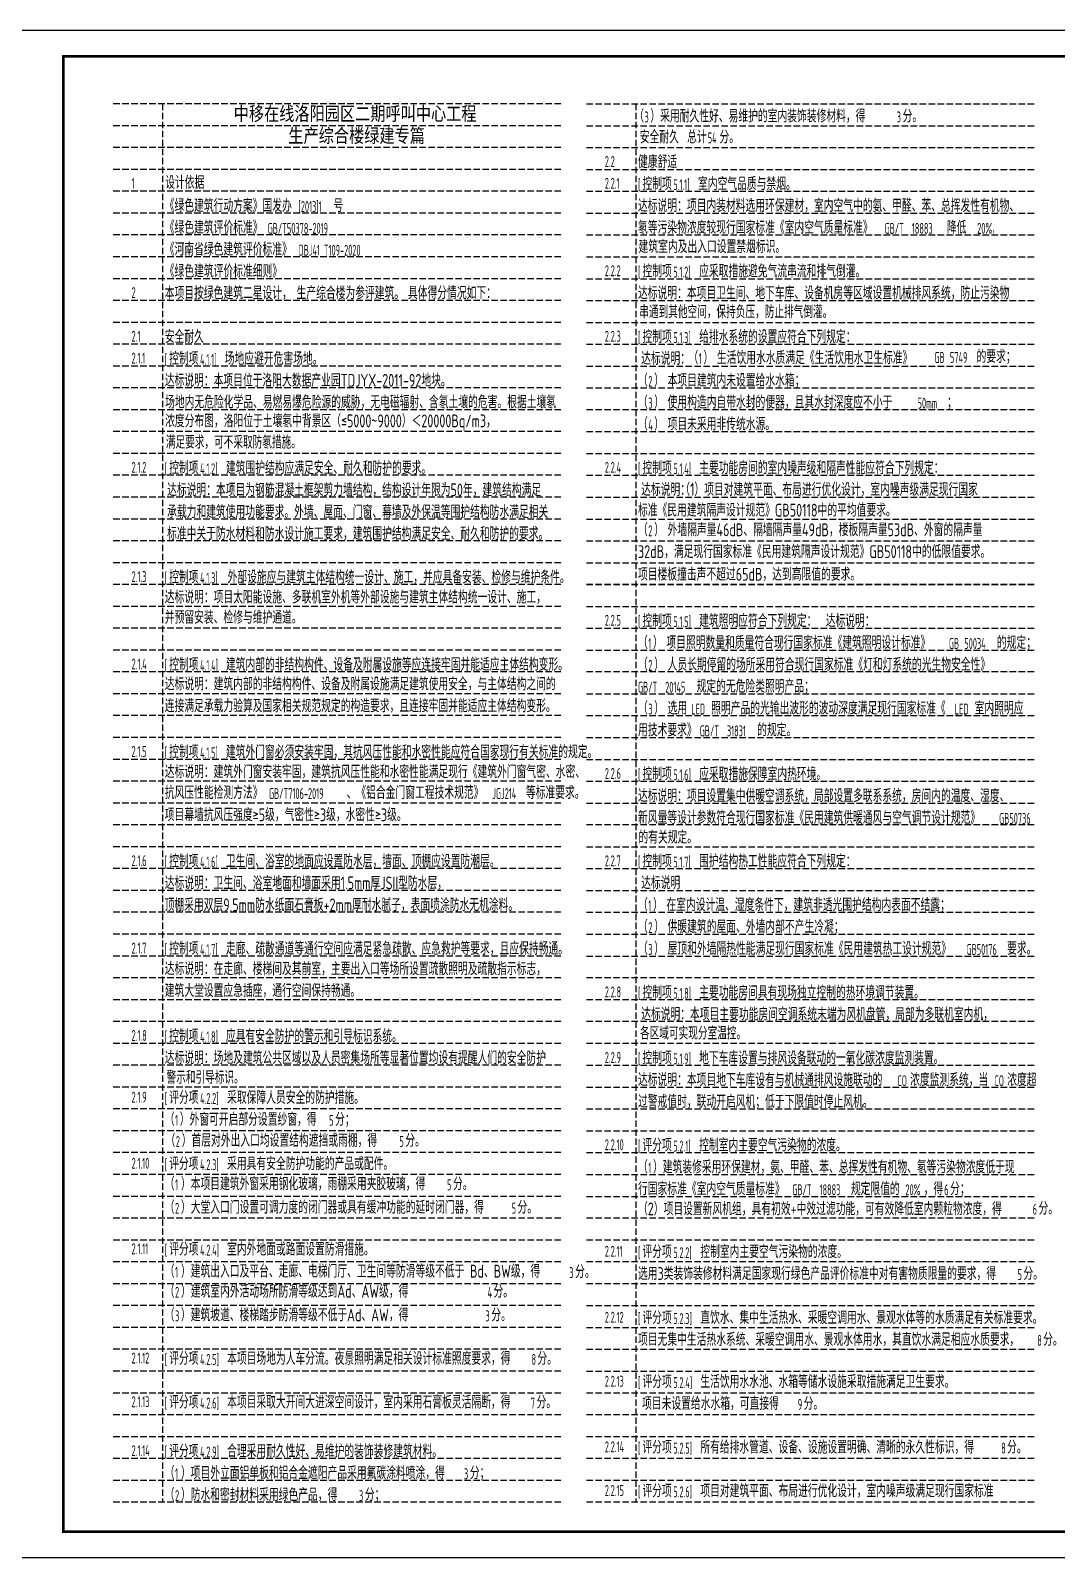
# Model space of a CAD drawing. Extents: x 1109697 to 1467097, y -139975 to 53891.
# Drawn here: x 1195022 to 1234908, y -139975 to -80575 of the extents above; entities that cross this region are included whole.
import ezdxf

# ---------------------------------------------------------------- set-up
doc = ezdxf.new("R2010")
doc.units = 0
doc.header["$LTSCALE"] = 1000
doc.header["$MEASUREMENT"] = 0
doc.linetypes.add('DASH', pattern=[0.35, 0.25, -0.1])
doc.layers.add('0稿纸', color=2, linetype='DASH', plot=False)
doc.layers.add('PUB_TEXT', color=7, linetype='Continuous')
doc.layers.add('PUB_TITLE', color=4, linetype='Continuous')
doc.styles.get("Standard").update_dxf_attribs({"font": 'gbenor.shx', "bigfont": 'gbcbig.shx'})
doc.styles.add('标题', font='simhei.ttf', dxfattribs={"width": 0.8})

msp = doc.modelspace()

# ---------------------------------------------------------------- linework, layer by layer
at = {"layer": '0稿纸'}
for p, q in [((1215638, -83428, 0), (1198238, -83428, 0)), ((1200154, -83428, 0), (1200154, -137828, 0)), ((1216638, -83428, 0), (1234038, -83428, 0)), ((1218554, -83428, 0), (1218554, -137828, 0)), ((1215638, -84278, 0), (1198238, -84278, 0)), ((1216638, -84278, 0), (1234038, -84278, 0)), ((1215638, -85128, 0), (1198238, -85128, 0)), ((1216638, -85128, 0), (1234038, -85128, 0)), ((1215638, -85978, 0), (1198238, -85978, 0)), ((1216638, -85978, 0), (1234038, -85978, 0)), ((1215638, -86828, 0), (1198238, -86828, 0)), ((1216638, -86828, 0), (1234038, -86828, 0)), ((1215638, -87678, 0), (1198238, -87678, 0)), ((1216638, -87678, 0), (1234038, -87678, 0)), ((1215638, -88528, 0), (1198238, -88528, 0)), ((1216638, -88528, 0), (1234038, -88528, 0)), ((1215638, -89378, 0), (1198238, -89378, 0)), ((1216638, -89378, 0), (1234038, -89378, 0)), ((1215638, -90228, 0), (1198238, -90228, 0)), ((1216638, -90228, 0), (1234038, -90228, 0)), ((1215638, -91078, 0), (1198238, -91078, 0)), ((1216638, -91078, 0), (1234038, -91078, 0)), ((1215638, -91928, 0), (1198238, -91928, 0)), ((1216638, -91928, 0), (1234038, -91928, 0)), ((1215638, -92778, 0), (1198238, -92778, 0)), ((1216638, -92778, 0), (1234038, -92778, 0)), ((1215638, -93628, 0), (1198238, -93628, 0)), ((1216638, -93628, 0), (1234038, -93628, 0)), ((1215638, -94478, 0), (1198238, -94478, 0)), ((1216638, -94478, 0), (1234038, -94478, 0)), ((1215638, -95328, 0), (1198238, -95328, 0)), ((1234038, -95328, 0), (1216638, -95328, 0)), ((1215638, -96178, 0), (1198238, -96178, 0)), ((1216638, -96178, 0), (1234038, -96178, 0)), ((1215638, -97028, 0), (1198238, -97028, 0)), ((1216638, -97028, 0), (1234038, -97028, 0)), ((1215638, -97878, 0), (1198238, -97878, 0)), ((1216638, -97878, 0), (1234038, -97878, 0)), ((1215638, -98728, 0), (1198238, -98728, 0)), ((1216638, -98728, 0), (1234038, -98728, 0)), ((1215638, -99578, 0), (1198238, -99578, 0)), ((1216638, -99578, 0), (1234038, -99578, 0)), ((1215638, -100428, 0), (1198238, -100428, 0)), ((1216638, -100428, 0), (1234038, -100428, 0)), ((1215638, -101278, 0), (1198238, -101278, 0)), ((1216638, -101278, 0), (1234038, -101278, 0)), ((1215638, -102128, 0), (1198238, -102128, 0)), ((1234038, -102128, 0), (1216638, -102128, 0)), ((1216638, -102128, 0), (1234038, -102128, 0)), ((1215638, -102978, 0), (1198238, -102978, 0)), ((1216638, -102978, 0), (1234038, -102978, 0)), ((1216638, -102978, 0), (1234038, -102978, 0)), ((1215638, -103828, 0), (1198238, -103828, 0)), ((1216638, -103828, 0), (1234038, -103828, 0)), ((1215638, -104678, 0), (1198238, -104678, 0)), ((1216638, -104678, 0), (1234038, -104678, 0)), ((1215638, -105528, 0), (1198238, -105528, 0)), ((1234038, -105528, 0), (1216638, -105528, 0)), ((1215638, -106378, 0), (1198238, -106378, 0)), ((1216638, -106378, 0), (1234038, -106378, 0)), ((1215638, -107228, 0), (1198238, -107228, 0)), ((1216638, -107228, 0), (1234038, -107228, 0)), ((1215638, -108078, 0), (1198238, -108078, 0)), ((1216638, -108078, 0), (1234038, -108078, 0)), ((1215638, -108928, 0), (1198238, -108928, 0)), ((1216638, -108928, 0), (1234038, -108928, 0)), ((1215638, -109778, 0), (1198238, -109778, 0)), ((1216638, -109778, 0), (1234038, -109778, 0)), ((1215638, -110628, 0), (1198238, -110628, 0)), ((1216638, -110628, 0), (1234038, -110628, 0)), ((1215638, -111478, 0), (1198238, -111478, 0)), ((1234038, -111478, 0), (1216638, -111478, 0)), ((1215638, -112328, 0), (1198238, -112328, 0)), ((1216638, -112328, 0), (1234038, -112328, 0)), ((1215638, -113178, 0), (1198238, -113178, 0)), ((1216638, -113178, 0), (1234038, -113178, 0)), ((1215638, -114028, 0), (1198238, -114028, 0)), ((1216638, -114028, 0), (1234038, -114028, 0)), ((1215638, -114878, 0), (1198238, -114878, 0)), ((1216638, -114878, 0), (1234038, -114878, 0)), ((1215638, -115728, 0), (1198238, -115728, 0)), ((1216638, -115728, 0), (1234038, -115728, 0)), ((1215638, -116578, 0), (1198238, -116578, 0)), ((1216638, -116578, 0), (1234038, -116578, 0)), ((1215638, -117428, 0), (1198238, -117428, 0)), ((1234038, -117428, 0), (1216638, -117428, 0)), ((1215638, -118278, 0), (1198238, -118278, 0)), ((1234038, -118278, 0), (1216638, -118278, 0)), ((1215638, -119128, 0), (1198238, -119128, 0)), ((1234038, -119128, 0), (1216638, -119128, 0)), ((1215638, -119978, 0), (1198238, -119978, 0)), ((1234038, -119978, 0), (1216638, -119978, 0)), ((1215638, -120828, 0), (1198238, -120828, 0)), ((1216638, -120828, 0), (1234038, -120828, 0)), ((1216638, -120828, 0), (1234038, -120828, 0)), ((1215638, -121678, 0), (1198238, -121678, 0)), ((1216638, -121678, 0), (1234038, -121678, 0)), ((1215638, -122528, 0), (1198238, -122528, 0)), ((1216638, -122528, 0), (1234038, -122528, 0)), ((1215638, -123378, 0), (1198238, -123378, 0)), ((1216638, -123378, 0), (1234038, -123378, 0)), ((1215638, -124228, 0), (1198238, -124228, 0)), ((1216638, -124228, 0), (1234038, -124228, 0)), ((1215638, -125078, 0), (1198238, -125078, 0)), ((1216638, -125078, 0), (1234038, -125078, 0)), ((1215638, -125928, 0), (1198238, -125928, 0)), ((1216638, -125928, 0), (1234038, -125928, 0)), ((1215638, -126778, 0), (1198238, -126778, 0)), ((1234038, -126778, 0), (1216638, -126778, 0)), ((1215638, -127628, 0), (1198238, -127628, 0)), ((1234038, -127628, 0), (1216638, -127628, 0)), ((1215638, -128478, 0), (1198238, -128478, 0)), ((1234038, -128478, 0), (1216638, -128478, 0)), ((1215638, -129328, 0), (1198238, -129328, 0)), ((1234038, -129328, 0), (1216638, -129328, 0)), ((1215638, -130178, 0), (1198238, -130178, 0)), ((1216638, -130178, 0), (1234038, -130178, 0)), ((1215638, -131028, 0), (1198238, -131028, 0)), ((1216638, -131028, 0), (1234038, -131028, 0)), ((1215638, -131878, 0), (1198238, -131878, 0)), ((1216638, -131878, 0), (1234038, -131878, 0)), ((1215638, -132728, 0), (1198238, -132728, 0)), ((1216638, -132728, 0), (1234038, -132728, 0)), ((1215638, -133578, 0), (1198238, -133578, 0)), ((1234038, -133578, 0), (1216638, -133578, 0)), ((1215638, -134428, 0), (1198238, -134428, 0)), ((1234038, -134428, 0), (1216638, -134428, 0)), ((1215638, -135278, 0), (1198238, -135278, 0)), ((1234038, -135278, 0), (1216638, -135278, 0)), ((1215638, -136128, 0), (1198238, -136128, 0)), ((1234038, -136128, 0), (1216638, -136128, 0)), ((1215638, -136978, 0), (1198238, -136978, 0)), ((1234038, -136978, 0), (1216638, -136978, 0)), ((1215638, -137828, 0), (1198238, -137828, 0)), ((1234038, -137828, 0), (1216638, -137828, 0))]:
    msp.add_line(p, q, dxfattribs=at)
at = {"layer": 'PUB_TITLE'}
msp.add_lwpolyline([(1193797, -139975), (1277897, -139975), (1277897, -80575), (1193797, -80575)], close=True, dxfattribs=at)
at = {"layer": 'PUB_TITLE', "const_width": 100}
msp.add_lwpolyline([(1196297, -138975), (1276897, -138975), (1276897, -81575), (1196297, -81575)], close=True, dxfattribs=at)

# ---------------------------------------------------------------- texts
at = {"color": 18, "true_color": 0x000000, "char_height": 500, "attachment_point": 1}
for s, insert, width in [('串通到其他空间，保持负压，防止排气倒灌。', (1218691, -91269), 8046.14), ('满足要求，可不采取防氡措施。', (1200281, -96340), 5575.75), ('各区域可实现分室温控。', (1218719, -119330), 4335.59), ('警示和引导标识。', (1200309, -121050), 3065.67)]:
    msp.add_mtext(s, dxfattribs=dict(at, insert=insert, width=width))
at = {"layer": 'PUB_TEXT', "color": 1, "style": '标题', "width": 0.8}
for s, height, p in [('中移在线洛阳园区二期呼叫中心工程', 540.76, (1202920, -84078, 0)), ('生产综合楼绿建专篇', 540.8, (1205044, -84935, 0))]:
    msp.add_text(s, height=height, dxfattribs=at).set_placement(p)
at = {"layer": 'PUB_TEXT'}
for s, height, width, p in [('（', 500, 0.8, (1218493, -84151, 0)), ('3', 425, 0.564706, (1218893, -84151, 0)), ('）采用耐久性好、易维护的室内装饰装修材料，得', 500, 0.8, (1219121, -84151, 0)), ('3', 425, 0.564706, (1228699, -84151, 0)), ('分。', 500, 0.8, (1228928, -84151, 0)), ('安全耐久', 500, 0.8, (1218708, -84966, 0)), ('总计', 500, 0.8, (1220550, -84966, 0)), ('54', 425, 0.564706, (1221350, -84966, 0)), ('分。', 500, 0.8, (1221807, -84966, 0)), ('2.2', 425, 0.564706, (1217349, -85881, 0)), ('健康舒适', 500, 0.8, (1218640, -85934, 0)), ('1', 425, 0.564706, (1198949, -86731, 0)), ('设计依据', 500, 0.8, (1200257, -86737, 0)), ('2.2.1', 425, 0.564706, (1217349, -86731, 0)), ('[', 425, 0.564706, (1218640, -86784, 0)), ('控制项', 500, 0.8, (1218812, -86784, 0)), ('5.1.1]', 425, 0.564706, (1220012, -86784, 0)), ('室内空气品质与禁烟。', 500, 0.8, (1220972, -86784, 0)), ('《绿色建筑行动方案》国发办', 500, 0.8, (1200240, -87634, 0)), ('[2013]1', 425, 0.564706, (1205440, -87634, 0)), ('号', 500, 0.8, (1206800, -87634, 0)), ('达标说明：项目内装材料选用环保建材，室内空气中的氨、甲醛、苯、总挥发性有机物、', 500, 0.8, (1218640, -87634, 0)), ('《绿色建筑评价标准》', 500, 0.8, (1200240, -88484, 0)), ('GB/T50378-2019', 425, 0.564706, (1204240, -88484, 0)), ('氡等污染物浓度较现行国家标准《室内空气质量标准》', 500, 0.8, (1218640, -88484, 0)), ('GB/T', 425, 0.564706, (1228227, -88484, 0)), ('18883', 425, 0.564706, (1229285, -88484, 0)), ('降低', 500, 0.8, (1230651, -88484, 0)), ('20%%%，', 425, 0.564706, (1231828, -88484, 0)), ('《河南省绿色建筑评价标准》', 500, 0.8, (1200240, -89334, 0)), ('DBJ41 T109-2020', 425, 0.564706, (1205441, -89334, 0)), ('建筑室内及出入口设置禁烟标识。', 500, 0.8, (1218662, -89233, 0)), ('《绿色建筑评价标准细则》', 500, 0.8, (1200240, -90184, 0)), ('控制项', 500, 0.8, (1218812, -90184, 0)), ('应采取措施避免气流串流和排气倒灌。', 500, 0.8, (1221017, -90184, 0)), ('2.2.2', 425, 0.564706, (1217349, -90131, 0)), ('[', 425, 0.564706, (1218640, -90184, 0)), ('5.1.2]', 425, 0.564706, (1220012, -90184, 0)), ('2', 425, 0.564706, (1198949, -90981, 0)), ('本项目按绿色建筑二星设计，', 500, 0.8, (1200240, -91034, 0)), ('生产综合楼为参评建筑。', 500, 0.8, (1205364, -91034, 0)), ('具体得分情况如下：', 500, 0.8, (1209695, -91031, 0)), ('达标说明：本项目卫生间、地下车库、设备机房等区域设置机械排风系统，防止污染物', 500, 0.8, (1218640, -91034, 0)), ('2.1', 425, 0.564706, (1198949, -92681, 0)), ('安全耐久', 500, 0.8, (1200240, -92734, 0)), ('2.2.3', 425, 0.564706, (1217349, -92681, 0)), ('[', 425, 0.564706, (1218640, -92734, 0)), ('控制项', 500, 0.8, (1218812, -92734, 0)), ('5.1.3]', 425, 0.564706, (1220012, -92734, 0)), ('给排水系统的设置应符合下列规定：', 500, 0.8, (1221017, -92734, 0)), ('2.1.1', 425, 0.564706, (1198949, -93531, 0)), ('[', 425, 0.564706, (1200240, -93584, 0)), ('控制项', 500, 0.8, (1200412, -93584, 0)), ('4.1.1]', 425, 0.564706, (1201612, -93584, 0)), ('场地应避开危害场地。', 500, 0.8, (1202572, -93584, 0)), ('达标说明：', 500, 0.8, (1218761, -93584, 0)), ('（', 500, 0.8, (1220602, -93554, 0)), ('1', 425, 0.564706, (1221002, -93554, 0)), ('）', 500, 0.8, (1221185, -93554, 0)), ('生活饮用水水质满足《生活饮用水卫生标准》', 500, 0.8, (1221706, -93554, 0)), ('GB', 425, 0.564706, (1230166, -93506, 0)), ('5749', 425, 0.564706, (1230767, -93506, 0)), ('的要求；', 500, 0.8, (1231802, -93506, 0)), ('达标说明：本项目位于洛阳大数据产业园TDJYX-2011-92地块。', 500, 0.8, (1200240, -94434, 0)), ('（', 500, 0.8, (1218640, -94434, 0)), ('2', 425, 0.564706, (1219040, -94434, 0)), ('）', 500, 0.8, (1219269, -94434, 0)), ('本项目建筑内未设置给水水箱；', 500, 0.8, (1219790, -94434, 0)), ('场地内无危险化学品、易燃易爆危险源的威胁，无电磁辐射、含氡土壤的危害。根据土壤氡', 500, 0.8, (1200253, -95278, 0)), ('（', 500, 0.8, (1218640, -95284, 0)), ('3', 425, 0.564706, (1219040, -95284, 0)), ('）', 500, 0.8, (1219269, -95284, 0)), ('使用构造内自带水封的便器，且其水封深度应不小于', 500, 0.8, (1219790, -95284, 0)), ('50mm', 425, 0.564706, (1229511, -95284, 0)), ('；', 500, 0.8, (1230653, -95284, 0)), ('浓度分布图，洛阳位于土壤氡中背景区（≤5000~9000）＜20000Bq/m3，', 500, 0.8, (1200253, -96011, 0)), ('（', 500, 0.8, (1218640, -96134, 0)), ('）', 500, 0.8, (1219269, -96134, 0)), ('项目未采用非传统水源。', 500, 0.8, (1219790, -96134, 0)), ('4', 425, 0.564706, (1219040, -96134, 0)), ('2.1.2', 425, 0.564706, (1198949, -97781, 0)), ('[', 425, 0.564706, (1200240, -97834, 0)), ('控制项', 500, 0.8, (1200412, -97834, 0)), ('4.1.2]', 425, 0.564706, (1201612, -97834, 0)), ('建筑围护结构应满足安全、耐久和防护的要求。', 500, 0.8, (1202617, -97834, 0)), ('2.2.4', 425, 0.564706, (1217349, -97781, 0)), ('[', 425, 0.564706, (1218640, -97834, 0)), ('控制项', 500, 0.8, (1218812, -97834, 0)), ('5.1.4]', 425, 0.564706, (1220012, -97834, 0)), ('主要功能房间的室内噪声级和隔声性能应符合下列规定：', 500, 0.8, (1221017, -97834, 0)), ('达标说明：本项目为钢筋混凝土框架剪力墙结构，结构设计年限为50年，建筑结构满足', 500, 0.8, (1200331, -98695, 0)), ('达标说明：', 500, 0.8, (1218761, -98684, 0)), ('（1）项目对建筑平面、布局进行优化设计，室内噪声级满足现行国家', 500, 0.8, (1220283, -98678, 0)), ('承载力和建筑使用功能要求。外墙、屋面、门窗、幕墙及外保温等围护结构防水满足相关', 500, 0.8, (1200331, -99545, 0)), ('标准《民用建筑隔声设计规范》GB50118中的平均值要求。', 500, 0.8, (1218640, -99485, 0)), ('（', 500, 0.8, (1218640, -100247, 0)), ('）', 500, 0.8, (1219269, -100247, 0)), ('外墙隔声量46dB、隔墙隔声量49dB，楼板隔声量53dB、外窗的隔声量', 500, 0.8, (1219790, -100247, 0)), ('标准中关于防水材料和防水设计施工要求，建筑围护结构满足安全、耐久和防护的要求。', 500, 0.8, (1200331, -100395, 0)), ('2', 425, 0.564706, (1219040, -100247, 0)), ('32dB，满足现行国家标准《民用建筑隔声设计规范》GB50118中的低限值要求。', 500, 0.8, (1218640, -101097, 0)), ('控制项', 500, 0.8, (1200412, -102084, 0)), ('外部设施应与建筑主体结构统一设计、施工，并应具备安装、检修与维护条件。', 500, 0.8, (1202682, -102084, 0)), ('项目楼板撞击声不超过65dB，达到高限值的要求。', 500, 0.8, (1218640, -101979, 0)), ('2.1.3', 425, 0.564706, (1198949, -102031, 0)), ('[', 425, 0.564706, (1200240, -102084, 0)), ('4.1.3]', 425, 0.564706, (1201612, -102084, 0)), ('达标说明：项目太阳能设施、多联机室外机等外部设施与建筑主体结构统一设计、施工，', 500, 0.8, (1200240, -102866, 0)), ('并预留安装、检修与维护通道。', 500, 0.8, (1200240, -103654, 0)), ('2.2.5', 425, 0.564706, (1217349, -103731, 0)), ('[', 425, 0.564706, (1218640, -103784, 0)), ('控制项', 500, 0.8, (1218812, -103784, 0)), ('5.1.5]', 425, 0.564706, (1220012, -103784, 0)), ('建筑照明应符合下列规定：', 500, 0.8, (1221017, -103784, 0)), ('达标说明：', 500, 0.8, (1225938, -103784, 0)), ('（', 500, 0.8, (1218640, -104634, 0)), ('1', 425, 0.564706, (1219040, -104634, 0)), ('）', 500, 0.8, (1219223, -104634, 0)), ('项目照明数量和质量符合现行国家标准《建筑照明设计标准》', 500, 0.8, (1219744, -104634, 0)), ('GB', 425, 0.564706, (1230727, -104634, 0)), ('50034', 425, 0.564706, (1231328, -104634, 0)), ('的规定；', 500, 0.8, (1232592, -104634, 0)), ('2.1.4', 425, 0.564706, (1198949, -105431, 0)), ('[', 425, 0.564706, (1200240, -105484, 0)), ('控制项', 500, 0.8, (1200412, -105484, 0)), ('4.1.4]', 425, 0.564706, (1201612, -105484, 0)), ('建筑内部的非结构构件、设备及附属设施等应连接牢固并能适应主体结构变形。', 500, 0.8, (1202617, -105484, 0)), ('（', 500, 0.8, (1218640, -105484, 0)), ('2', 425, 0.564706, (1219040, -105484, 0)), ('）', 500, 0.8, (1219269, -105484, 0)), ('人员长期停留的场所采用符合现行国家标准《灯和灯系统的光生物安全性》', 500, 0.8, (1219790, -105484, 0)), ('达标说明：建筑内部的非结构构件、设备及附属设施满足建筑使用安全，与主体结构之间的', 500, 0.8, (1200240, -106246, 0)), ('GB/T', 425, 0.564706, (1218640, -106334, 0)), ('20145', 425, 0.564706, (1219698, -106334, 0)), ('规定的无危险类照明产品；', 500, 0.8, (1220916, -106334, 0)), ('连接满足承载力验算及国家相关规范规定的构造要求，且连接牢固并能适应主体结构变形。', 500, 0.8, (1200240, -107096, 0)), ('（', 500, 0.8, (1218640, -107184, 0)), ('3', 425, 0.564706, (1219040, -107184, 0)), ('）', 500, 0.8, (1219269, -107184, 0)), ('选用', 500, 0.8, (1219790, -107184, 0)), ('LED', 425, 0.564706, (1220711, -107184, 0)), ('照明产品的光输出波形的波动深度满足现行国家标准《', 500, 0.8, (1221483, -107184, 0)), ('LED', 425, 0.564706, (1230955, -107184, 0)), ('室内照明应', 500, 0.8, (1231727, -107184, 0)), ('用技术要求》', 500, 0.8, (1218640, -108034, 0)), ('的规定。', 500, 0.8, (1223271, -108034, 0)), ('GB/T', 425, 0.564706, (1221040, -108034, 0)), ('31831', 425, 0.564706, (1222098, -108034, 0)), ('2.1.5', 425, 0.564706, (1198949, -108831, 0)), ('[', 425, 0.564706, (1200240, -108884, 0)), ('控制项', 500, 0.8, (1200412, -108884, 0)), ('4.1.5]', 425, 0.564706, (1201612, -108884, 0)), ('建筑外门窗必须安装牢固，其抗风压性能和水密性能应符合国家现行有关标准的规定。', 500, 0.8, (1202617, -108884, 0)), ('达标说明：建筑外门窗安装牢固，建筑抗风压性能和水密性能满足现行《建筑外门窗气密、水密、', 500, 0.8, (1200240, -109661, 0)), ('2.2.6', 425, 0.564706, (1217349, -109687, 0)), ('[', 425, 0.564706, (1218640, -109740, 0)), ('控制项', 500, 0.8, (1218812, -109740, 0)), ('5.1.6]', 425, 0.564706, (1220012, -109740, 0)), ('应采取措施保障室内热环境。', 500, 0.8, (1221017, -109740, 0)), ('抗风压性能检测方法》', 500, 0.8, (1200240, -110470, 0)), ('GB/T7106-2019', 425, 0.564706, (1204292, -110470, 0)), ('、《铝合金门窗工程技术规范》', 500, 0.8, (1207309, -110470, 0)), ('JGJ214', 425, 0.564706, (1212975, -110470, 0)), ('等标准要求。', 500, 0.8, (1214283, -110470, 0)), ('达标说明：项目设置集中供暖空调系统，局部设置多联系系统，房间内的温度、湿度、', 500, 0.8, (1218640, -110590, 0)), ('项目幕墙抗风压强度≥5级，气密性≥3级，水密性≥3级。', 500, 0.8, (1200240, -111334, 0)), ('新风量等设计参数符合现行国家标准《民用建筑供暖通风与空气调节设计规范》', 500, 0.8, (1218640, -111440, 0)), ('GB50736', 425, 0.564706, (1232682, -111440, 0)), ('的有关规定。', 500, 0.8, (1218656, -112208, 0)), ('2.1.6', 425, 0.564706, (1198949, -113081, 0)), ('[', 425, 0.564706, (1200240, -113134, 0)), ('控制项', 500, 0.8, (1200412, -113134, 0)), ('4.1.6]', 425, 0.564706, (1201612, -113134, 0)), ('卫生间、浴室的地面应设置防水层，墙面、顶棚应设置防潮层。', 500, 0.8, (1202617, -113134, 0)), ('[', 425, 0.564706, (1218640, -113134, 0)), ('控制项', 500, 0.8, (1218812, -113134, 0)), ('5.1.7]', 425, 0.564706, (1220012, -113134, 0)), ('围护结构热工性能应符合下列规定：', 500, 0.8, (1221017, -113134, 0)), ('达标说明：卫生间、浴室地面和墙面采用1.5mm厚JSII型防水层，', 500, 0.8, (1200240, -113984, 0)), ('达标说明', 500, 0.8, (1218761, -113984, 0)), ('顶棚采用双层9.5mm防水纸面石膏板+2mm厚耐水腻子，表面喷涂防水无机涂料。', 500, 0.8, (1200234, -114839, 0)), ('（', 500, 0.8, (1218640, -114834, 0)), ('1', 425, 0.564706, (1219040, -114834, 0)), ('）', 500, 0.8, (1219223, -114834, 0)), ('在室内设计温、湿度条件下，建筑非透光围护结构内表面不结露；', 500, 0.8, (1219744, -114834, 0)), ('（', 500, 0.8, (1218640, -115684, 0)), ('）', 500, 0.8, (1219269, -115684, 0)), ('供暖建筑的屋面、外墙内部不产生冷凝；', 500, 0.8, (1219790, -115684, 0)), ('2', 425, 0.564706, (1219040, -115684, 0)), ('2.1.7', 425, 0.564706, (1198949, -116481, 0)), ('[', 425, 0.564706, (1200240, -116534, 0)), ('控制项', 500, 0.8, (1200412, -116534, 0)), ('4.1.7]', 425, 0.564706, (1201612, -116534, 0)), ('走廊、疏散通道等通行空间应满足紧急疏散、应急救护等要求，且应保持畅通。', 500, 0.8, (1202617, -116534, 0)), ('（', 500, 0.8, (1218640, -116534, 0)), ('3', 425, 0.564706, (1219040, -116534, 0)), ('）', 500, 0.8, (1219269, -116534, 0)), ('屋顶和外墙隔热性能满足现行国家标准《民用建筑热工设计规范》', 500, 0.8, (1219790, -116534, 0)), ('GB50176', 425, 0.564706, (1231413, -116534, 0)), ('要求。', 500, 0.8, (1232990, -116534, 0)), ('达标说明：在走廊、楼梯间及其前室，主要出入口等场所设置疏散照明及疏散指示标志，', 500, 0.8, (1200240, -117324, 0)), ('建筑大堂设置应急插座，通行空间保持畅通。', 500, 0.8, (1200240, -118174, 0)), ('2.2.8', 425, 0.564706, (1217349, -118187, 0)), ('[', 425, 0.564706, (1218640, -118240, 0)), ('控制项', 500, 0.8, (1218812, -118240, 0)), ('5.1.8]', 425, 0.564706, (1220012, -118240, 0)), ('主要功能房间具有现场独立控制的热环境调节装置。', 500, 0.8, (1221017, -118240, 0)), ('达标说明：本项目主要功能房间空调系统末端为风机盘管，局部为多联机室内机，', 500, 0.8, (1218761, -119090, 0)), ('控制项', 500, 0.8, (1200412, -119934, 0)), ('应具有安全防护的警示和引导标识系统。', 500, 0.8, (1202617, -119934, 0)), ('2.1.8', 425, 0.564706, (1198949, -119881, 0)), ('[', 425, 0.564706, (1200240, -119934, 0)), ('4.1.8]', 425, 0.564706, (1201612, -119934, 0)), ('达标说明：场地及建筑公共区域以及人员密集场所等显著位置均设有提醒人们的安全防护', 500, 0.8, (1200240, -120784, 0)), ('2.2.9', 425, 0.564706, (1217349, -120737, 0)), ('[', 425, 0.564706, (1218640, -120790, 0)), ('控制项', 500, 0.8, (1218812, -120790, 0)), ('5.1.9]', 425, 0.564706, (1220012, -120790, 0)), ('地下车库设置与排风设备联动的一氧化碳浓度监测装置。', 500, 0.8, (1221017, -120790, 0)), ('达标说明：本项目地下车库设有与机械通排风设施联动的', 500, 0.8, (1218640, -121640, 0)), ('浓度监测系统，当', 500, 0.8, (1229218, -121640, 0)), ('浓度超', 500, 0.8, (1232993, -121640, 0)), ('CO', 425, 0.564706, (1228727, -121640, 0)), ('CO', 425, 0.564706, (1232501, -121640, 0)), ('2.1.9', 425, 0.564706, (1198949, -122281, 0)), ('[', 425, 0.564706, (1200240, -122334, 0)), ('评分项', 500, 0.8, (1200412, -122334, 0)), ('4.2.2]', 425, 0.564706, (1201612, -122334, 0)), ('采取保障人员安全的防护措施。', 500, 0.8, (1202663, -122334, 0)), ('过警戒值时，联动开启风机；低于下限值时停止风机。', 500, 0.8, (1218640, -122490, 0)), ('（', 500, 0.8, (1200240, -123184, 0)), ('1', 425, 0.564706, (1200640, -123184, 0)), ('）外窗可开启部分设置纱窗，得', 500, 0.8, (1200823, -123184, 0)), ('5', 425, 0.564706, (1206632, -123184, 0)), ('分；', 500, 0.8, (1206861, -123184, 0)), ('（', 500, 0.8, (1200271, -124003, 0)), ('）首层对外出入口均设置结构遮挡或雨棚，得', 500, 0.8, (1200899, -124003, 0)), ('分。', 500, 0.8, (1209592, -124002, 0)), ('2', 425, 0.564706, (1200671, -124003, 0)), ('5', 425, 0.564706, (1209364, -124002, 0)), ('2.2.10', 425, 0.564706, (1217349, -124131, 0)), ('[', 425, 0.564706, (1218640, -124184, 0)), ('评分项', 500, 0.8, (1218812, -124184, 0)), ('5.2.1]', 425, 0.564706, (1220012, -124184, 0)), ('控制室内主要空气污染物的浓度。', 500, 0.8, (1221017, -124184, 0)), ('2.1.10', 425, 0.564706, (1198949, -124853, 0)), ('[', 425, 0.564706, (1200240, -124906, 0)), ('评分项', 500, 0.8, (1200412, -124906, 0)), ('4.2.3]', 425, 0.564706, (1201612, -124906, 0)), ('采用具有安全防护功能的产品或配件。', 500, 0.8, (1202663, -124906, 0)), ('（', 500, 0.8, (1218640, -125034, 0)), ('1', 425, 0.564706, (1219040, -125034, 0)), ('）建筑装修采用环保建材，氨、甲醛、苯、总挥发性有机物、氡等污染物浓度低于现', 500, 0.8, (1219223, -125034, 0)), ('（', 500, 0.8, (1200240, -125691, 0)), ('1', 425, 0.564706, (1200640, -125691, 0)), ('）本项目建筑外窗采用钢化玻璃，雨棚采用夹胶玻璃，得', 500, 0.8, (1200869, -125691, 0)), ('5', 425, 0.564706, (1211218, -125691, 0)), ('分。', 500, 0.8, (1211447, -125691, 0)), ('行国家标准《室内空气质量标准》', 500, 0.8, (1218640, -125884, 0)), ('规定限值的', 500, 0.8, (1226916, -125884, 0)), ('，得', 500, 0.8, (1229746, -125884, 0)), ('GB/T', 425, 0.564706, (1224640, -125884, 0)), ('18883', 425, 0.564706, (1225698, -125884, 0)), ('20%', 425, 0.564706, (1229037, -125884, 0)), ('6', 425, 0.564706, (1230546, -125884, 0)), ('分；', 500, 0.8, (1230774, -125884, 0)), ('（', 500, 0.8, (1200240, -126603, 0)), ('2', 425, 0.564706, (1200640, -126603, 0)), ('）大堂入口门设置可调力度的闭门器或具有缓冲功能的延时闭门器，得', 500, 0.8, (1200869, -126603, 0)), ('5', 425, 0.564706, (1213728, -126603, 0)), ('分。', 500, 0.8, (1213957, -126603, 0)), ('（2）项目设置新风机组，具有初效+中效过滤功能，可有效降低室内颗粒物浓度，得', 500, 0.8, (1218640, -126664, 0)), ('6', 425, 0.564706, (1233984, -126641, 0)), ('分。', 500, 0.8, (1234213, -126641, 0)), ('评分项', 500, 0.8, (1200412, -128233, 0)), ('室内外地面或路面设置防滑措施。', 500, 0.8, (1202663, -128233, 0)), ('2.1.11', 425, 0.564706, (1198949, -128180, 0)), ('[', 425, 0.564706, (1200240, -128233, 0)), ('4.2.4]', 425, 0.564706, (1201612, -128233, 0)), ('2.2.11', 425, 0.564706, (1217349, -128278, 0)), ('[', 425, 0.564706, (1218640, -128331, 0)), ('评分项', 500, 0.8, (1218812, -128331, 0)), ('5.2.2]', 425, 0.564706, (1220012, -128331, 0)), ('控制室内主要空气污染物的浓度。', 500, 0.8, (1221063, -128331, 0)), ('（', 500, 0.8, (1200240, -129091, 0)), ('1', 425, 0.564706, (1200640, -129091, 0)), ('）建筑出入口及平台、走廊、电梯门厅、卫生间等防滑等级不低于 Bd、BW级，得', 500, 0.8, (1200869, -129091, 0)), ('3', 425, 0.564706, (1215968, -129108, 0)), ('分。', 500, 0.8, (1216197, -129108, 0)), ('选用3类装饰装修材料满足国家现行绿色产品评价标准中对有害物质限量的要求，得', 500, 0.8, (1218640, -129181, 0)), ('5', 425, 0.564706, (1233397, -129181, 0)), ('分。', 500, 0.8, (1233625, -129181, 0)), ('（', 500, 0.8, (1200240, -129873, 0)), ('2', 425, 0.564706, (1200640, -129873, 0)), ('）建筑室内外活动场所防滑等级达到Ad、AW级，得', 500, 0.8, (1200869, -129873, 0)), ('4', 425, 0.564706, (1212793, -129873, 0)), ('分。', 500, 0.8, (1213021, -129873, 0)), ('（', 500, 0.8, (1200240, -130791, 0)), ('3', 425, 0.564706, (1200640, -130791, 0)), ('）建筑坡道、楼梯踏步防滑等级不低于Ad、AW，得', 500, 0.8, (1200869, -130791, 0)), ('3', 425, 0.564706, (1212709, -130791, 0)), ('分。', 500, 0.8, (1212937, -130791, 0)), ('2.2.12', 425, 0.564706, (1217349, -130842, 0)), ('[', 425, 0.564706, (1218640, -130895, 0)), ('评分项', 500, 0.8, (1218812, -130895, 0)), ('5.2.3]', 425, 0.564706, (1220012, -130895, 0)), ('直饮水、集中生活热水、采暖空调用水、景观水体等的水质满足有关标准要求。', 500, 0.8, (1221063, -130895, 0)), ('项目无集中生活热水系统、采暖空调用水、景观水体用水，其直饮水满足相应水质要求，', 500, 0.8, (1218640, -131745, 0)), ('分。', 500, 0.8, (1234391, -131745, 0)), ('8', 425, 0.564706, (1234163, -131745, 0)), ('2.1.12', 425, 0.564706, (1198949, -132430, 0)), ('[', 425, 0.564706, (1200240, -132483, 0)), ('评分项', 500, 0.8, (1200412, -132483, 0)), ('4.2.5]', 425, 0.564706, (1201612, -132483, 0)), ('本项目场地为人车分流。夜景照明满足相关设计标准照度要求，得', 500, 0.8, (1202663, -132483, 0)), ('8', 425, 0.564706, (1214499, -132483, 0)), ('分。', 500, 0.8, (1214727, -132483, 0)), ('2.2.13', 425, 0.564706, (1217349, -133332, 0)), ('[', 425, 0.564706, (1218640, -133385, 0)), ('评分项', 500, 0.8, (1218812, -133385, 0)), ('5.2.4]', 425, 0.564706, (1220012, -133385, 0)), ('生活饮用水水池、水箱等储水设施采取措施满足卫生要求。', 500, 0.8, (1221063, -133385, 0)), ('评分项', 500, 0.8, (1200412, -134183, 0)), ('本项目采取大开间大进深空间设计，室内采用石膏板灵活隔断，得', 500, 0.8, (1202663, -134183, 0)), ('分。', 500, 0.8, (1214696, -134183, 0)), ('2.1.13', 425, 0.564706, (1198949, -134130, 0)), ('[', 425, 0.564706, (1200240, -134183, 0)), ('4.2.6]', 425, 0.564706, (1201612, -134183, 0)), ('7', 425, 0.564706, (1214468, -134183, 0)), ('项目未设置给水水箱，可直接得', 500, 0.8, (1218798, -134235, 0)), ('9', 425, 0.564706, (1224852, -134235, 0)), ('分。', 500, 0.8, (1225080, -134235, 0)), ('评分项', 500, 0.8, (1218812, -135935, 0)), ('所有给排水管道、设备、设施设置明确、清晰的永久性标识，得', 500, 0.8, (1221063, -135935, 0)), ('分。', 500, 0.8, (1232990, -135935, 0)), ('2.1.14', 425, 0.564706, (1198949, -136031, 0)), ('[', 425, 0.564706, (1200240, -136084, 0)), ('评分项', 500, 0.8, (1200412, -136084, 0)), ('4.2.9]', 425, 0.564706, (1201612, -136084, 0)), ('合理采用耐久性好、易维护的装饰装修建筑材料。', 500, 0.8, (1202663, -136084, 0)), ('2.2.14', 425, 0.564706, (1217349, -135882, 0)), ('[', 425, 0.564706, (1218640, -135935, 0)), ('5.2.5]', 425, 0.564706, (1220012, -135935, 0)), ('8', 425, 0.564706, (1232761, -135935, 0)), ('（', 500, 0.8, (1200240, -136934, 0)), ('1', 425, 0.564706, (1200640, -136934, 0)), ('）项目外立面铝单板和铝合金遮阳产品采用氟碳涂料喷涂，得', 500, 0.8, (1200869, -136934, 0)), ('3', 425, 0.564706, (1211873, -136934, 0)), ('分；', 500, 0.8, (1212101, -136934, 0)), ('2.2.15', 425, 0.564706, (1217349, -137582, 0)), ('[', 425, 0.564706, (1218640, -137635, 0)), ('评分项', 500, 0.8, (1218812, -137635, 0)), ('5.2.6]', 425, 0.564706, (1220012, -137635, 0)), ('项目对建筑平面、布局进行优化设计，室内噪声级满足现行国家标准', 500, 0.8, (1221063, -137635, 0)), ('（', 500, 0.8, (1200240, -137784, 0)), ('2', 425, 0.564706, (1200640, -137784, 0)), ('）防水和密封材料采用绿色产品，得', 500, 0.8, (1200869, -137784, 0)), ('3', 425, 0.564706, (1207792, -137784, 0)), ('分；', 500, 0.8, (1208020, -137784, 0))]:
    msp.add_text(s, height=height, dxfattribs=dict(at, width=width)).set_placement(p)
at = {"layer": 'PUB_TEXT', "color": 18, "true_color": 0x000000, "width": 0.564706}
msp.add_text('2.2.7', height=425, dxfattribs=at).set_placement((1217349, -113087, 0))

doc.saveas('drawing.dxf')
